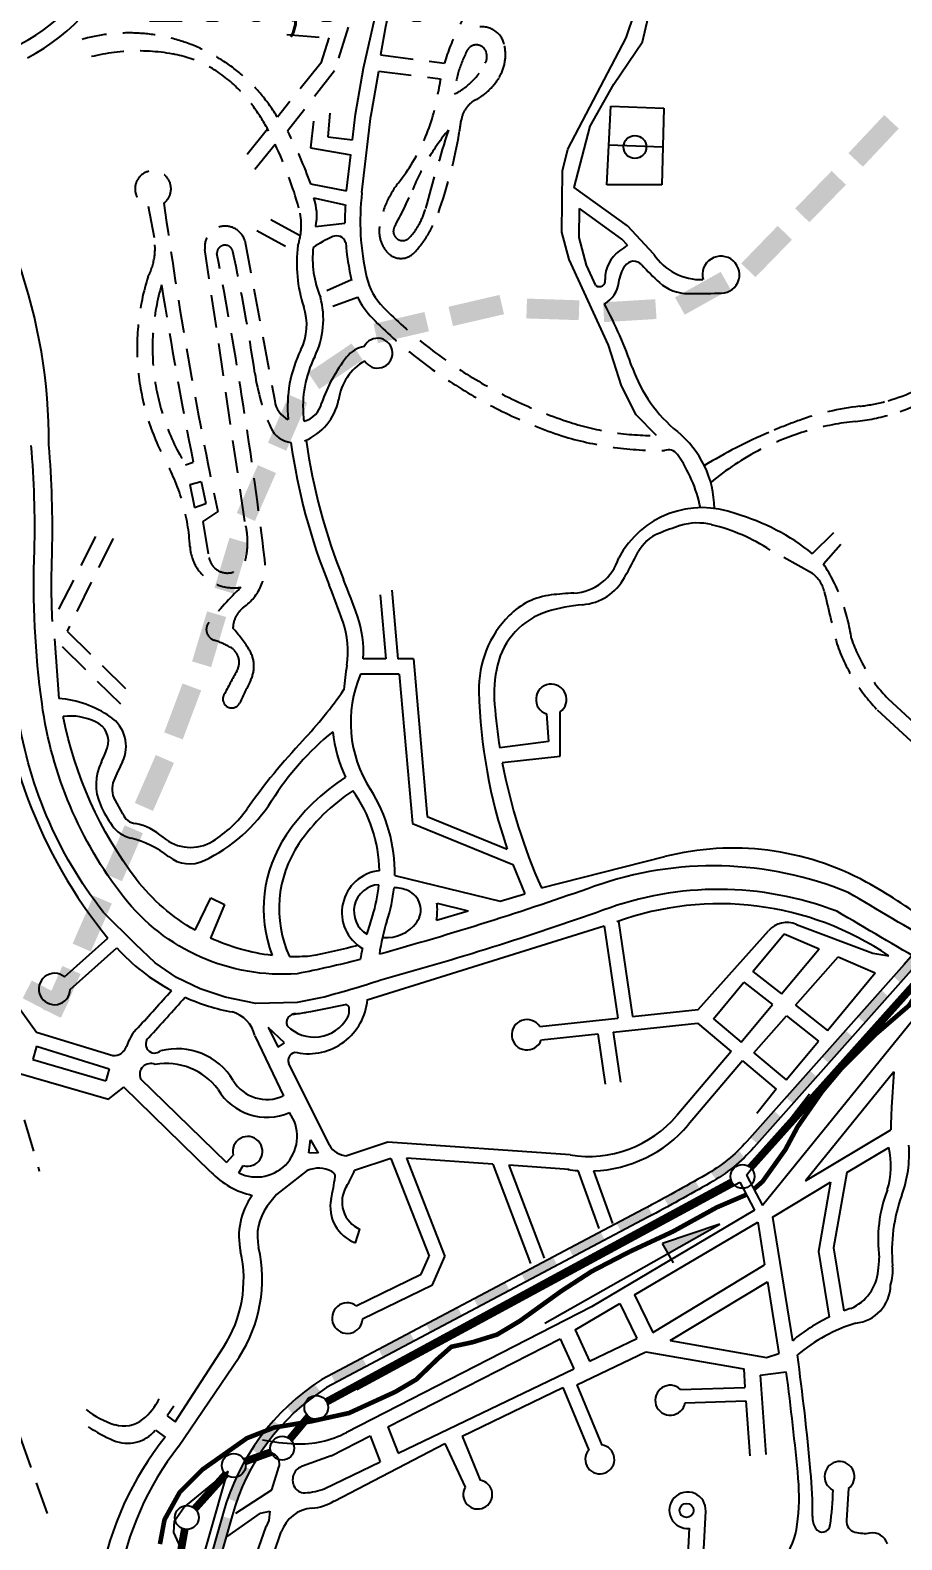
# Model space of a CAD drawing. Extents: x 578289 to 593263, y 7501070 to 7511782.
# Drawn here: x 584968 to 586100, y 7503750 to 7505713 of the extents above; entities that cross this region are included whole.
import ezdxf

# ---------------------------------------------------------------- set-up
doc = ezdxf.new("R2010")
doc.units = 0
doc.header["$LTSCALE"] = 170
doc.header["$MEASUREMENT"] = 0
doc.linetypes.add('HIDDEN', pattern=[0.375, 0.25, -0.125])
for name, color, linetype in [('ESTACAO', 5, 'CONTINUOUS'), ('L-FERREA', 6, 'CONTINUOUS'), ('LIMITE-BACIA', 3, 'CONTINUOUS'), ('LIMITE-PROJETO', 1, 'CONTINUOUS'), ('PROJECAO', 7, 'HIDDEN'), ('RIO', 4, 'CONTINUOUS'), ('RODOVIA', 1, 'CONTINUOUS'), ('RUA', 7, 'CONTINUOUS'), ('TEXTO2', 5, 'CONTINUOUS')]:
    doc.layers.add(name, color=color, linetype=linetype)
doc.styles.get("Standard").update_dxf_attribs({"font": 'ROMANSBR.SHX'})

# ---------------------------------------------------------------- blocks, each defined once
blk = doc.blocks.new('C')
at = {"layer": 'LIMITE-BACIA'}
blk.add_solid([(-33.9, -12.9), (-34, 12.9), (34.2, -12.6), (34, 13.2)], dxfattribs=at)
blk = doc.blocks.new('E')
at = {"layer": 'L-FERREA'}
blk.add_solid([(-22.9, -6), (-22.9, 6), (23.4, -6), (23.4, 6)], dxfattribs=at)

msp = doc.modelspace()

# ---------------------------------------------------------------- linework, layer by layer
at = {"layer": 'ESTACAO'}
for p, q in [((585636.2, 7504032.1), (585863.3, 7504161.1)), ((585863.3, 7504161.1), (585788.8, 7504135.8)), ((585803.1, 7504110.6), (585788.8, 7504135.8))]:
    msp.add_line(p, q, dxfattribs=at)
at = {"layer": 'ESTACAO', "const_width": 10}
for points in [[(586117.8, 7504474.3), (585903.4, 7504234.6)], [(585879.3, 7504215.6), (585352.8, 7503930)], [(585329.2, 7503910.6), (585304.9, 7503881.5)], [(585280.3, 7503864.4), (585246.6, 7503852.3)], [(585221.5, 7503835.6), (585181.4, 7503790.9)], [(585168.3, 7503764.1), (585141.2, 7503610.4)]]:
    msp.add_lwpolyline(points, dxfattribs=at)
at = {"layer": 'ESTACAO'}
for centre in [(585893, 7504223), (585339.2, 7503922.6), (585295, 7503869.6), (585231.9, 7503847.1), (585171, 7503779.4)]:
    msp.add_circle(centre, 15.5, dxfattribs=at)
msp.add_solid([(585788.8, 7504135.8), (585796, 7504123.2), (585863.3, 7504161.1)], dxfattribs=at)
at = {"layer": 'L-FERREA'}
for points in [[(586477.6, 7505758.1, 0.014697), (586541, 7505631.3, 0.061984), (586607.2, 7505538.1, -0.019671), (586672.8, 7505460.4, -0.164667), (586725.7, 7505309, -0.103853), (586702.8, 7505194.9, -0.07272), (586650.4, 7505109.3, -0.00705), (586536.8, 7504976.9), (586112.2, 7504490.7), (585907.6, 7504260.4, -0.081327), (585851.1, 7504214.6, -0.007343), (585770.1, 7504169.8), (585352.6, 7503948.3, 0.186004), (585229.8, 7503781.8), (585078.6, 7503251)], [(586466.7, 7505753.1, 0.014697), (586530.4, 7505625.7, 0.061984), (586598.3, 7505530, -0.019671), (586663.4, 7505453, -0.164667), (586713.7, 7505308.9, -0.103853), (586691.8, 7505199.6, -0.07272), (586641.1, 7505116.9, -0.00705), (586527.8, 7504984.8), (586103.2, 7504498.6), (585898.6, 7504268.4, -0.081327), (585845.1, 7504225, -0.007343), (585764.5, 7504180.4), (585346.5, 7503958.7, 0.18637), (585218.3, 7503785), (585067, 7503254.1)]]:
    msp.add_lwpolyline(points, format="xyb", dxfattribs=at)
at = {"layer": 'LIMITE-BACIA'}
for points in [[(585007.8, 7504429.9), (584984.2, 7504440.2), (585033, 7504486.3), (585009.4, 7504496.6)], [(584957.7, 7504454.7), (584969.6, 7504477.7), (585006.7, 7504429.3), (585018.6, 7504452.2)]]:
    msp.add_solid(points, dxfattribs=at)
at = {"layer": 'PROJECAO'}
for p, q in [((585300.8, 7505708), (585355.3, 7505703.5)), ((585355.3, 7505703.5), (585344.9, 7505670.5)), ((585380.8, 7505717.6), (585362.8, 7505660.8)), ((585422.8, 7505681.6), (585505.8, 7505670.5)), ((585344.9, 7505670.5), (585288.6, 7505600.4)), ((585362.8, 7505660.8), (585302, 7505582)), ((585420.3, 7505660.4), (585500.8, 7505650.3)), ((585356.6, 7505605.7), (585354, 7505574.6)), ((585275.9, 7505584.8), (585243.8, 7505544.8)), ((585335.8, 7505595.3), (585331.9, 7505560.3)), ((585285.7, 7505565), (585259.4, 7505532.3)), ((585120.7, 7505484.8), (585128.4, 7505443.8)), ((585280.1, 7505467.1), (585318.5, 7505446.3)), ((585261.9, 7505452.8), (585314.4, 7505424.4)), ((585246.4, 7505074.6), (585194.5, 7505428.2)), ((585246.4, 7505439.9), (585285.3, 7505231.3)), ((585169.4, 7505148.3), (585179.4, 7505151.6)), ((585174.8, 7505122.8), (585189.5, 7505126.4)), ((585174.8, 7505122.8), (585181.1, 7505093)), ((585189.5, 7505126.4), (585195.8, 7505097.9)), ((585181.1, 7505093), (585195.8, 7505097.9)), ((585211.4, 7505087.5), (585191.9, 7505074.6)), ((585191.9, 7505074.6), (585199.7, 7505027.9)), ((585052.4, 7505055.3), (584996.3, 7504944.4)), ((585075.2, 7505052.7), (585015.5, 7504932.1)), ((585984.1, 7505032.8), (586011.7, 7505060.4)), ((585983.7, 7505007), (585929.1, 7505037.5)), ((585998.3, 7505019.5), (586020.6, 7505045.1)), ((585085.4, 7504836.9), (584999, 7504921.9)), ((585015.5, 7504932.1), (585099.4, 7504849.6)), ((584941.9, 7504357.6), (584979.3, 7504230)), ((584989.8, 7503784.5), (584928.2, 7503959.4))]:
    msp.add_line(p, q, dxfattribs=at)
for centre, radius, start, end in [((585774.1, 7505592.6), 279.4, 143.8922, 163.8082), ((585554.3, 7505687.9), 30, 13.7332, 103.7723), ((585095.7, 7505485.4), 224.5, 32.3935, 105.6765), ((585107.9, 7505433), 253.5, 79.8099, 107.413), ((585125.2, 7505529.2), 155.8, 45.6678, 79.8099), ((585663.8, 7505618.4), 145.7, 151.7612, 175.2983), ((585547.2, 7505681), 13.4, 16.2271, 151.7612), ((585541.3, 7505679.2), 19.6, 333.3791, 16.2271), ((585528.2, 7505681.6), 56.8, 329.0259, 13.7332), ((585478.3, 7505710.8), 90, 296.5827, 333.3791), ((585075, 7505477.8), 227.7, 27.3071, 45.6678), ((585774.1, 7505592.6), 279.4, 168.0756, 171.4423), ((585506.8, 7505694.4), 81.8, 298.4975, 329.0259), ((585248.8, 7505671.7), 251.8, 321.5323, 351.4423), ((585562.7, 7505591.4), 35.5, 118.4975, 171.4825), ((584838.5, 7505338.4), 523.7, 19.5544, 27.723), ((585746.3, 7505389.4), 305.2, 140.4789, 157.5599), ((587538.1, 7504937.5), 2127.7, 162.3221, 165.1927), ((584823.1, 7505702.1), 712.4, 349.5811, 351.4825), ((584809, 7505340.5), 527, 15.5697, 25.2226), ((584896.6, 7505688.6), 637.7, 340.5368, 349.5811), ((585127.1, 7505507.2), 23.4, 307.2488, 254.1128), ((585539.3, 7505440.9), 119.2, 141.5323, 171.729), ((585062.6, 7505671.8), 434.4, 330.525, 337.5599), ((590885.5, 7506286), 5799.4, 187.90323, 191.92694), ((585237.5, 7505459.9), 82.2, 341.412, 15.5697), ((585395.8, 7505503.8), 88.1, 317.0024, 345.1927), ((585355.2, 7505526.6), 151.3, 317.5024, 340.5368), ((585052.7, 7505429.6), 77, 331.8704, 10.6262), ((585220.9, 7505432.1), 26.6, 17.0027, 188.3411), ((585462, 7505452.1), 41.1, 171.729, 222.4976), ((585451.4, 7505452), 12.1, 150.525, 317.0024), ((585220.6, 7505423.4), 10.5, 12.0475, 182.1921), ((582756.6, 7504897.6), 2530, 8.41, 12.0475), ((585449.2, 7505440.4), 23.7, 222.4976, 317.5024), ((579399.8, 7504310.3), 5915.9, 6.94263, 10.84182), ((585416.3, 7505300.3), 309.9, 162.5448, 208.5176), ((585416.3, 7505300.3), 289.9, 163.5329, 211.6222), ((590886.8, 7506287.3), 5819.4, 188.94555, 191.25472), ((585855.2, 7505777.5), 603.4, 224.7274, 251.9925), ((585855.2, 7505777.5), 623.4, 224.7274, 251.9925), ((585529.1, 7505307.5), 272.7, 188.41, 204.0506), ((586020.5, 7505449.2), 226.1, 276.2679, 284.6365), ((586082.4, 7504885.7), 340.7, 96.2679, 109.854), ((586013.4, 7505458.9), 255.5, 275.8892, 286.8931), ((585777, 7505537.1), 350.6, 251.9925, 270.7207), ((586075.3, 7504858.5), 348.1, 95.8892, 115.7233), ((586202.5, 7504553), 694.4, 109.854, 112.7531), ((585786.4, 7505607.7), 440.8, 253.6762, 270.6666), ((584916, 7505028.4), 259.4, 3.0365, 28.5176), ((585151.7, 7505048), 98.3, 347.4374, 15.662), ((585231.9, 7505045.2), 56.9, 183.0365, 279.408), ((585223.8, 7505032), 24.4, 189.4691, 347.4374), ((585206.1, 7505017.3), 66.7, 305.7808, 6.9329), ((585796.2, 7504888.8), 240.6, 7.9224, 32.8972), ((585960.5, 7504975), 39.6, 13.3983, 54.0167), ((585713.7, 7504515.1), 669.3, 134.913, 140.1756), ((594561.1, 7507023.7), 8801.7, 193.3983, 193.85843), ((585265.2, 7504935.3), 34.3, 125.7808, 178.8938), ((585211, 7504934.3), 14.7, 140.1756, 250.8922), ((585060.3, 7504784.5), 228.1, 33.021, 41.6229), ((585159.1, 7504784.4), 144, 61.8757, 70.8922), ((586234.7, 7504990.4), 231.5, 198.8879, 223.6246), ((586234.7, 7504990.4), 211.5, 198.8879, 223.6246), ((585216.3, 7504891.4), 22.7, 330.6661, 61.8757), ((585217.1, 7504886.4), 41.1, 334.3671, 33.021), ((586245.1, 7504313.2), 1157.5, 150.6661, 152.4166), ((599867.9, 7497856.6), 16209, 154.36713, 154.48389), ((585229.4, 7504843.8), 11.6, 152.4166, 334.4839)]:
    msp.add_arc(centre, radius, start, end, dxfattribs=at)
at = {"layer": 'RIO', "linetype": 'CONTINUOUS', "const_width": 6}
for points in [[(585907.8, 7504206.4), (585919, 7504216.3), (585948.7, 7504257.9), (585964.6, 7504287.6), (585996.3, 7504333.2), (586022, 7504363.9), (586065.6, 7504407.5), (586109.2, 7504445.1), (586127.1, 7504472.8), (586134.3, 7504497.9)], [(585136.1, 7503744.9), (585142, 7503776.6), (585161.8, 7503812.3), (585191.6, 7503842), (585249.1, 7503882.6), (585284.7, 7503896.5), (585332.3, 7503904.4), (585381.8, 7503915.3), (585441.8, 7503942.8), (585469.1, 7503958.9), (585496.8, 7503985.6), (585514.6, 7504001.4), (585542.4, 7504007.4), (585574.1, 7504017.3), (585603.8, 7504035.1), (585657.3, 7504073.7), (585697, 7504099.5), (585746.5, 7504125.2), (585802, 7504151), (585859.5, 7504182.7), (585898, 7504199.2)]]:
    msp.add_lwpolyline(points, dxfattribs=at)
at = {"layer": 'RODOVIA'}
for points in [[(585396.1, 7504505.1, -0.015443), (585314.4, 7504486.5, -0.250452), (585088.8, 7504586.4, -0.132445), (584982.9, 7504837.3, -0.043572), (584973.1, 7505037.2, 0.026915), (584968.9, 7505173.6, 0.21465)], [(586244.2, 7504433.1, 0.000855), (586015.5, 7504567.7, 0.183202), (585711.7, 7504569.1, -0.018115), (585423.1, 7504478.2, -0.019281), (585344.5, 7504455), (585314.2, 7504449.2), (585260.5, 7504448), (585220.8, 7504456.2), (585188.2, 7504466.7), (585157.8, 7504481.8), (585129.8, 7504500.5), (585104.2, 7504525), (585062.8, 7504566.1, -0.132445), (584950.2, 7504832.8, -0.043517)], [(586351.3, 7504421.4, -0.130457), (586261.6, 7504455.1, 0.000875), (586030.2, 7504592.3, 0.184578), (585700.7, 7504600.2, -0.017689), (585421.2, 7504511.9, -0.018935)]]:
    msp.add_lwpolyline(points, format="xyb", dxfattribs=at)
at = {"layer": 'RUA', "linetype": 'CONTINUOUS'}
for p, q in [((585400.6, 7505664), (585438.9, 7505834.9)), ((585390.3, 7505604.4), (585400.6, 7505664)), ((585410, 7505601), (585420.3, 7505660.4)), ((585386.4, 7505571.1), (585390.3, 7505604.4)), ((585406.2, 7505568.8), (585410.1, 7505602.1)), ((585716.9, 7505512.4), (585722.1, 7505614.8)), ((585722.1, 7505614.8), (585790.8, 7505612.2)), ((585790.8, 7505612.2), (585788.2, 7505512.4)), ((585354, 7505574.6), (585386.4, 7505571.1)), ((585398.5, 7505502.3), (585406.2, 7505568.8)), ((585719.5, 7505564.3), (585789.5, 7505561.6)), ((585331.9, 7505560.3), (585384.1, 7505551.4)), ((585378.6, 7505504.6), (585384.1, 7505551.4)), ((585331.9, 7505513.7), (585378.6, 7505504.6)), ((585788.2, 7505512.4), (585716.9, 7505512.4)), ((585335.8, 7505495.6), (585376.9, 7505486.3)), ((585338.4, 7505458.2), (585376.2, 7505462.7)), ((585352.7, 7505375.1), (585384.8, 7505389.2)), ((585360.5, 7505354.4), (585392.7, 7505366.5)), ((585422.1, 7504979.1), (585429.4, 7504896.2)), ((585437.4, 7504985.4), (585445.2, 7504896.2)), ((584999, 7504921.9), (585004.7, 7504844.6)), ((585429.4, 7504896.2), (585400, 7504896.2)), ((585465.3, 7504896.2), (585445.2, 7504896.2)), ((585465.3, 7504896.2), (585483.3, 7504691.1)), ((585447, 7504876.2), (585396.7, 7504876.2)), ((585447, 7504876.2), (585464.1, 7504681.9)), ((586081.6, 7504844.5), (586168, 7504764.5)), ((585638.3, 7504824.3), (585640.7, 7504788.6)), ((585655.9, 7504769.6), (585655.9, 7504826.9)), ((586068, 7504829.8), (586150.5, 7504753.4)), ((585640.7, 7504788.6), (585577.6, 7504780.2)), ((585580.9, 7504761), (585655.9, 7504769.6)), ((585087.9, 7504694.6), (585077.7, 7504712.5)), ((585464.1, 7504681.9), (585594.5, 7504628.6)), ((585483.3, 7504691.1), (585587.3, 7504648.6)), ((585631.8, 7504598.1), (585791.9, 7504638.8)), ((585594.5, 7504628.6), (585610.2, 7504590.4)), ((585441.1, 7504614.4), (585578, 7504580.9)), ((585181.7, 7504543.2), (585202.3, 7504585.4)), ((585202.3, 7504585.4), (585220.1, 7504576.6)), ((585578, 7504580.9), (585610.2, 7504590.4)), ((585220.1, 7504576.6), (585201.6, 7504532.9)), ((585495.5, 7504556.2), (585536.7, 7504568.5)), ((585496.1, 7504578.4), (585536.7, 7504568.5)), ((585405.2, 7504452.7), (585713.2, 7504549)), ((585713.2, 7504549), (585730.9, 7504428.7)), ((585731.9, 7504555), (585750.1, 7504430.8)), ((585835.5, 7504440), (585926.8, 7504542.5)), ((585963, 7504550.7), (586062.2, 7504513.3)), ((585012.1, 7504482.4), (585068.5, 7504532.7)), ((585906.4, 7504489.6), (585947.2, 7504538.6)), ((585947.2, 7504538.6), (585992.4, 7504519.1)), ((585019.5, 7504466.2), (585080, 7504520.1)), ((585943.5, 7504460.3), (585992.4, 7504519.1)), ((585962, 7504445.6), (586017.1, 7504508.5)), ((586017.1, 7504508.5), (586065.5, 7504487.7)), ((586062.2, 7504513.3), (586083.2, 7504509.8)), ((585906.4, 7504489.6), (585943.5, 7504460.3)), ((586003.3, 7504412.9), (586065.5, 7504487.7)), ((585855.2, 7504428), (585894.9, 7504475.7)), ((585894.9, 7504475.7), (585931.9, 7504446.4)), ((586157.8, 7504480), (585919, 7504185.3)), ((584947.8, 7504449.2), (584975.8, 7504410.7)), ((585891.3, 7504397.6), (585931.9, 7504446.4)), ((585962, 7504445.6), (586003.3, 7504412.9)), ((585629.7, 7504417.8), (585730.9, 7504428.7)), ((585750.1, 7504430.8), (585835.5, 7504440)), ((585855.2, 7504428), (585891.3, 7504397.6)), ((585907.8, 7504383.8), (585950.1, 7504432)), ((585950.1, 7504432), (585991.8, 7504399)), ((584975.8, 7504410.7), (585074.9, 7504380)), ((585259.4, 7504406), (585296.4, 7504327.8)), ((585276.9, 7504416.5), (585289.7, 7504390.9)), ((585297.9, 7504396.7), (585276.9, 7504416.5)), ((585631.6, 7504400.4), (585704.9, 7504408.3)), ((585704.9, 7504408.3), (585714.5, 7504343.1)), ((585724.8, 7504410.5), (585834.5, 7504422.3)), ((585724.8, 7504410.5), (585734.3, 7504345.4)), ((585834.5, 7504422.3), (585878.3, 7504385.4)), ((584975.7, 7504392.2), (584971.1, 7504374.8)), ((584975.7, 7504392.2), (585069.9, 7504362.9)), ((585289.7, 7504390.9), (585297.9, 7504396.7)), ((585878.3, 7504385.4), (585807.8, 7504302.3)), ((585907.8, 7504383.8), (585949.8, 7504348.4)), ((585949.8, 7504348.4), (585991.8, 7504399)), ((584971.1, 7504374.8), (585065.8, 7504347.4)), ((585356.2, 7504263.8), (585303.7, 7504369.9)), ((585892.9, 7504373.2), (585822.3, 7504290)), ((585892.9, 7504373.2), (585936.6, 7504336.5)), ((584952.5, 7504357.1), (585069.1, 7504323.3)), ((585069.9, 7504362.9), (585065.8, 7504347.4)), ((585222.4, 7504241.2), (585110.9, 7504349.8)), ((586089.6, 7504358.9), (585974.8, 7504217.2)), ((586089.6, 7504358.9), (586086.6, 7504312.9)), ((585069.1, 7504323.3), (585089.1, 7504338.9)), ((585202.3, 7504228.6), (585089.1, 7504338.9)), ((585898.1, 7504224.6), (585980.1, 7504330.2)), ((585936.6, 7504336.5), (585911.7, 7504304.6)), ((585329.6, 7504253.5), (585331.5, 7504270.6)), ((585331.5, 7504270.6), (585341.6, 7504253.1)), ((585432.1, 7504267.3), (585378.8, 7504249.7)), ((585669, 7504250.9), (585432.1, 7504267.3)), ((585974.8, 7504217.2), (586085.7, 7504283.5)), ((585222.4, 7504241.2), (585231.3, 7504250.8)), ((585341.6, 7504253.1), (585329.6, 7504253.5)), ((585436, 7504246.2), (585389, 7504230.8)), ((585436, 7504246.2), (585485.7, 7504119.2)), ((585456.3, 7504246.6), (585506.2, 7504118.8)), ((585568.5, 7504238.8), (585456.3, 7504246.6)), ((586028.5, 7504228), (586083.2, 7504260.6)), ((585238.4, 7504227.5), (585244.4, 7504237.1)), ((585327.5, 7504230.5), (585287.4, 7504199.6)), ((585568.5, 7504238.8), (585617.6, 7504109.8)), ((585589.4, 7504237.4), (585635.4, 7504116.6)), ((585667.6, 7504232), (585589.4, 7504237.4)), ((585679, 7504230.6), (585706.3, 7504155.3)), ((585699.4, 7504230.2), (585724.2, 7504161.8)), ((586028.5, 7504228), (586011.1, 7504129.9)), ((585391.8, 7503945.8), (585889.3, 7504215.5)), ((585889.3, 7504215.5), (585908.7, 7504179.1)), ((585898.1, 7504224.6), (585919, 7504185.3)), ((585931.8, 7504170.1), (586007.5, 7504215.4)), ((586007.5, 7504215.4), (585991.5, 7504125.2)), ((585287.4, 7504199.6), (585275.4, 7504184.1)), ((585908.7, 7504179.1), (585696.6, 7504053.5)), ((585931.8, 7504170.1), (585957.7, 7504009.2)), ((585390.1, 7504136.7), (585395.9, 7504154.2)), ((585752.5, 7504068.9), (585912.7, 7504163.5)), ((585912.7, 7504163.5), (585921.7, 7504107.8)), ((586011.1, 7504129.9), (586024.8, 7504048.1)), ((585475.4, 7504095.9), (585485.7, 7504119.2)), ((585490, 7504081.8), (585506.2, 7504118.8)), ((585991.5, 7504125.2), (586005.7, 7504040.1)), ((585391.1, 7504054.8), (585475.4, 7504095.9)), ((585776.4, 7504020.1), (585921.7, 7504107.8)), ((585399.4, 7504037.7), (585490, 7504081.8)), ((585798.9, 7504009.5), (585925.3, 7504085.8)), ((585925.3, 7504085.8), (585940.2, 7503992.8)), ((585696.6, 7504053.5), (585378.5, 7503889.9)), ((585675.6, 7504023.5), (585733.5, 7504057.6)), ((585733.5, 7504057.6), (585755.8, 7504012.3)), ((585752.5, 7504068.9), (585776.4, 7504020.1)), ((585432.2, 7503897.3), (585656.1, 7504011.6)), ((585656.1, 7504011.6), (585673.9, 7503972.9)), ((585675.6, 7504023.5), (585694.3, 7503982.7)), ((585694.3, 7503982.7), (585755.8, 7504012.3)), ((585155.8, 7503903.8), (585218.8, 7504001.1)), ((585677.6, 7503951.8), (585767.3, 7503994.9)), ((585767.3, 7503994.9), (585894.5, 7503972.7)), ((585798.9, 7504009.5), (585924.2, 7503987.6)), ((585924.2, 7503987.6), (585940.2, 7503992.8)), ((585160.1, 7503871.6), (585239, 7503988.1)), ((585445.6, 7503863.1), (585673.9, 7503972.9)), ((585894.5, 7503972.7), (585896.2, 7503948.5)), ((585677.6, 7503951.8), (585710.1, 7503873.7)), ((585915.9, 7503964.4), (585949.8, 7503968.7)), ((585915.9, 7503964.4), (585923.1, 7503861.4)), ((585528.9, 7503885), (585659.6, 7503948.7)), ((585659.6, 7503948.7), (585693.2, 7503867.2)), ((585812.4, 7503946), (585896.2, 7503948.5)), ((585154, 7503924.1), (585145.6, 7503911.7)), ((585818.3, 7503928.7), (585897.4, 7503931.1)), ((585897.4, 7503931.1), (585902.5, 7503859.8)), ((585130.1, 7503892.8), (585143, 7503884)), ((585145.6, 7503911.7), (585155.8, 7503903.8)), ((585432.2, 7503897.3), (585445.6, 7503863.1)), ((585142.9, 7503884), (585143, 7503884)), ((585358.6, 7503859.8), (585409, 7503885.5)), ((585362.4, 7503800.9), (585506.1, 7503875.6)), ((585409, 7503885.5), (585422.2, 7503851.9)), ((585506.1, 7503875.6), (585532.6, 7503818.7)), ((585528.9, 7503885), (585552.3, 7503827.9)), ((585358.6, 7503859.8), (585321.2, 7503846.4)), ((585281.4, 7503815.4), (585290.7, 7503844.7)), ((585350.1, 7503817.2), (585422.2, 7503851.9)), ((585234.8, 7503784.9), (585281.4, 7503815.4)), ((586030.8, 7503817.2), (586027.9, 7503776)), ((585222.8, 7503754.3), (585266.7, 7503784.9)), ((585266.7, 7503784.9), (585278.7, 7503787.5)), ((585277.4, 7503775.5), (585273.9, 7503767.6)), ((585278.7, 7503787.5), (585277.4, 7503775.5)), ((585838.1, 7503644.9), (585845.2, 7503787.8)), ((585227.6, 7503633.9), (585273.9, 7503767.6)), ((585250.1, 7503634.7), (585293.7, 7503760.8)), ((585817.7, 7503644.9), (585824, 7503765.4))]:
    msp.add_line(p, q, dxfattribs=at)
for points in [[(585781.4, 7505186.6), (585754.6, 7505213.3), (585735.9, 7505250.9), (585718.8, 7505303.8), (585667.6, 7505415.1), (585658.1, 7505450.9), (585659.1, 7505530.7), (585665.9, 7505558.8), (585741.8, 7505703.6), (585752.9, 7505737.1), (585755.2, 7505757.4), (585801.2, 7505846.8), (585810.3, 7505879)], [(585777.7, 7505422.3), (585743.6, 7505459), (585674.3, 7505508.8), (585694.9, 7505588.7), (585725.6, 7505643.3), (585763.2, 7505698.4), (585780.9, 7505775.1), (585811.8, 7505816.4), (585834.8, 7505877.9), (585843.4, 7505886.6), (585851, 7505885.5), (585865.5, 7505879.6), (585870.7, 7505866.8), (585844.7, 7505820.5), (585840.8, 7505784.2)], [(585702.5, 7505381.3), (585690.1, 7505408.1), (585680.6, 7505444), (585681.1, 7505481.4)], [(585743.6, 7505433.8), (585736.1, 7505441.9), (585681.1, 7505481.4)], [(585085.9, 7503355.2), (585078.2, 7503357.2), (585070.5, 7503368.3), (585078.5, 7503401), (585092.7, 7503416), (585102.7, 7503434.5), (585089.6, 7503474.1), (585108.1, 7503535.4), (585140.5, 7503601.1), (585146.8, 7503631.5), (585141, 7503675.1), (585160.9, 7503712), (585163.5, 7503727.4), (585162.6, 7503741), (585154.1, 7503759.8), (585155, 7503775.1), (585167.3, 7503792.4), (585224.2, 7503839.4), (585219.8, 7503826.3), (585045.8, 7503214.3)]]:
    msp.add_lwpolyline(points, dxfattribs=at)
for points in [[(584996.3, 7504944.4, -0.020119), (584996.1, 7505035.1, 0.02695), (584991.8, 7505174.1, 0.02695)], [(585181.7, 7504543.2, -0.097386), (585105.3, 7504609.3, -0.112764), (585010.4, 7504821.1, -0.043698)], [(585281.9, 7504510.3, -0.080199), (585201.6, 7504532.9, -0.132445)], [(585393.6, 7504523.2, -0.011834), (585330.9, 7504509.3, -0.025451), (585304.3, 7504508.7, -0.132445)]]:
    msp.add_lwpolyline(points, format="xyb", dxfattribs=at)
for centre, radius in [((585753.2, 7505561.6), 14.8), ((585820.3, 7503788.7), 9.13)]:
    msp.add_circle(centre, radius, dxfattribs=at)
for centre, radius, start, end in [((586426.7, 7505502.5), 1049.2, 349.8836, 349.8836), ((586480.9, 7505513.5), 1071.4, 160.4818, 170.9766), ((584837.6, 7505918.5), 252, 297.6451, 339.7182), ((584837.6, 7505918.5), 272, 297.6451, 339.7182), ((584830.2, 7505317), 538.9, 31.7351, 32.3935), ((586238.7, 7504871.5), 688.5, 204.0978, 204.0978), ((585713.3, 7505464.8), 317, 173.2059, 193.1574), ((585271.3, 7505472.3), 68.6, 348.1453, 19.8724), ((585713.3, 7505464.8), 337, 176.3318, 180.3585), ((585426, 7505297.7), 161.2, 113.9739, 124.2556), ((585365.5, 7505433.7), 12.4, 17.795, 113.9739), ((585490.6, 7505410), 176.8, 172.311, 198.5769), ((585465.8, 7505417), 131.4, 173.9004, 202.6103), ((585713.3, 7505464.8), 337, 184.6422, 193.1574), ((585760.1, 7505389.7), 45.7, 126.124, 180.7148), ((585874.7, 7505232.6), 240.1, 123.096, 126.124), ((584286.5, 7505178.2), 705.3, 359.6719, 19.4579), ((585782.2, 7505378.8), 50.6, 146.3693, 172.4949), ((585751.7, 7505399.1), 13.9, 41.994, 146.3693), ((585991.3, 7505614.7), 308.4, 221.994, 228.0442), ((585838.5, 7505461.5), 72.3, 212.7468, 272.4618), ((585864.9, 7505395.5), 24.1, 262.1512, 195.2584), ((585485.8, 7505411.6), 83.4, 193.1574, 224.7274), ((585706.8, 7505387.7), 7.73, 235.5012, 10.8474), ((585693.9, 7505390.4), 38.5, 300.9303, 352.4949), ((585822.8, 7505427.3), 56.4, 228.0442, 269.7975), ((585237.6, 7505337.6), 110.8, 333.9187, 15.1202), ((585485.8, 7505411.6), 103.4, 205.8336, 224.7274), ((585825.7, 7506241.1), 870.2, 269.7975, 272.3664), ((585253.6, 7505330.3), 73.2, 333.6161, 18.5769), ((585182, 7505075.2), 601.9, 19.3322, 27.9548), ((585418.8, 7505293.5), 19.4, 210.2046, 153.8274), ((585468.1, 7505223.9), 166.2, 153.6161, 185.6196), ((585468.1, 7505223.9), 146.2, 153.6161, 185.6196), ((585540.5, 7505161.6), 205.6, 141.9664, 160.9552), ((585408.1, 7505265.3), 37.4, 100.3646, 141.9664), ((585437.1, 7505223.8), 69.4, 120.3645, 172.743), ((585925.7, 7505336.1), 186.2, 199.3322, 230.9277), ((586020.5, 7505449.2), 226.1, 285.8112, 305.4786), ((585315.9, 7505235.1), 30.9, 186.9473, 244.6893), ((585315.9, 7505235.1), 30.9, 283.3004, 348.1829), ((585296, 7505247.7), 73.7, 292.4118, 348.2141), ((586013.4, 7505458.9), 255.5, 289.3012, 298.4127), ((586072.2, 7505283.4), 773.3, 185.6196, 185.659), ((586072.2, 7505283.4), 753.3, 185.6196, 185.9732), ((585311, 7505211.3), 34.4, 205.765, 262.0335), ((585726.3, 7505090.5), 130.1, 0.4698, 50.9277), ((586202.5, 7504553), 694.4, 113.3596, 121.1435), ((586072.2, 7505283.4), 773.3, 187.8888, 202.1531), ((586072.2, 7505283.4), 753.3, 187.8634, 202.1531), ((586075.3, 7504858.5), 348.1, 117.0558, 129.9705), ((585796.6, 7505153.5), 14.3, 34.9772, 110.8387), ((585655.6, 7505054.9), 186.5, 11.674, 34.9772), ((585840.7, 7504969.8), 122.8, 69.0149, 152.072), ((585834.8, 7504997.7), 75, 76.0533, 107.5244), ((585792, 7504825.4), 252.5, 57.1176, 76.0533), ((585804.8, 7504809.5), 286.3, 51.2402, 73.819), ((585804.6, 7505009.8), 53.4, 112.4162, 151.8211), ((585917.1, 7504736.9), 348.5, 107.5244, 112.4162), ((578863.8, 7508728.1), 7820.7, 331.54638, 331.82113), ((585670.3, 7505046.2), 64.7, 273.0192, 343.0387), ((584414, 7504608.2), 1017.1, 19.3229, 22.1531), ((585544.5, 7504821.4), 185.1, 211.5776, 211.5776), ((584414, 7504608.2), 1037.1, 19.3229, 22.1531), ((585679.7, 7505034.5), 68.3, 274.5591, 331.5464), ((585655.7, 7504886.9), 92.9, 96.9122, 135.1173), ((585696.5, 7504550.4), 431.8, 93.0192, 96.9122), ((585685.7, 7504856.9), 135.3, 135.1173, 181.5071), ((585668.2, 7504865.8), 96.1, 107.4351, 166.849), ((585701.7, 7504759.2), 207.8, 94.5591, 107.4351), ((585263.8, 7504906.2), 116.6, 350.8437, 19.3229), ((585263.8, 7504906.2), 136.6, 355.8071, 19.3229), ((585561.9, 7504936.8), 637.7, 181.6858, 219.314), ((585770.6, 7504824.5), 396.7, 170.8437, 175.4628), ((585545.1, 7504813.4), 161.2, 157.0399, 212.6547), ((585735.6, 7504850), 165.4, 166.849, 184.5678), ((584908.8, 7505178.2), 566.8, 316.7589, 325.3486), ((585644.5, 7504843.2), 19.9, 305.1059, 251.854), ((584991.4, 7504701.2), 144, 56.1466, 84.6794), ((586238.7, 7504871.5), 688.5, 181.5071, 198.8926), ((586294.9, 7504894.7), 726.4, 184.5678, 189.07), ((585019.5, 7504746.7), 74.9, 63.9475, 96.9561), ((585045.9, 7504782.4), 46.2, 333.7969, 56.1466), ((585042, 7504788.9), 27.2, 340.3976, 67.5561), ((585602, 7504508.3), 379.6, 129.5015, 147.7031), ((585544.5, 7504821.4), 185.1, 186.2378, 205.3663), ((584922.9, 7504831.3), 153.6, 333.1774, 340.3976), ((585910.6, 7504236.1), 808.3, 136.7589, 144.893), ((585117.9, 7504732.7), 64.9, 153.1774, 204.2172), ((585526.3, 7504546), 489.3, 153.7969, 156.9269), ((586294.9, 7504894.7), 726.4, 190.6075, 204.0959), ((585102.3, 7504726.6), 28.4, 156.9269, 209.9451), ((585522.9, 7504515.8), 269.1, 122.7759, 145.8875), ((585522.9, 7504515.8), 249.1, 123.1694, 145.8875), ((585240.3, 7504618), 180.9, 0.7659, 35.9903), ((585240.3, 7504618), 200.9, 358.9688, 32.6547), ((585203.7, 7504771.3), 159, 204.2172, 215.3067), ((585104.3, 7504822.9), 209.1, 295.2164, 327.7031), ((585125, 7504788.4), 152, 301.6988, 324.893), ((585108.3, 7504703.7), 42.1, 215.3067, 255.9685), ((585105.2, 7504700), 18.1, 197.3045, 267.5965), ((585086.9, 7504602.3), 81.6, 49.3382, 77.5628), ((585065.8, 7504533.5), 133.3, 52.112, 75.9685), ((585175.9, 7504705.9), 55.1, 229.3382, 301.6988), ((585441.4, 7504571), 170.6, 145.8875, 200.8355), ((585174.7, 7504673.5), 44, 232.112, 295.2164), ((585441.4, 7504571), 150.6, 145.8875, 204.4208), ((585880.7, 7504288.8), 361.1, 61.3816, 104.241), ((585427.1, 7504566.2), 54.6, 96.2816, 239.5275), ((585422.7, 7504567.8), 34.6, 93.7114, 239.5275), ((585240.3, 7504618), 180.9, 341.7089, 355.0269), ((585752, 7504053), 629.7, 52.7531, 61.3816), ((585240.3, 7504618), 200.9, 341.7089, 354.4065), ((585438.7, 7504547.6), 50.9, 67.5901, 88.2842), ((585447.7, 7504569.5), 27.2, 323.7136, 67.5901), ((585915.3, 7504387.9), 532.3, 160.9927, 163.5794), ((585414.3, 7504569.6), 82.2, 350.6046, 6.1845), ((585863, 7504185.6), 391.9, 55.8144, 109.8984), ((585652.8, 7504481.6), 233.6, 161.7089, 172.5629), ((585430.5, 7504582.2), 48.6, 264.8225, 323.7136), ((585950.6, 7504521.3), 31.9, 67.162, 138.2703), ((585279.4, 7504702.7), 270.4, 222.4789, 241.675), ((585915.3, 7504387.9), 532.3, 165.7199, 167.2787), ((584999.1, 7504466.7), 20.4, 50.4185, 358.6239), ((579198.2, 7509788.9), 7986.5, 317.72522, 318.19102), ((579198.2, 7509788.9), 8005.5, 317.72522, 318.22892), ((585279.4, 7504702.7), 270.4, 245.855, 259.5364), ((585329.1, 7504459.3), 76.8, 258.8414, 355.1893), ((585094.5, 7505762), 1345.6, 279.9011, 282.1225), ((585377.1, 7504441.5), 4.83, 8.3249, 90.2511), ((585361.7, 7504439.2), 20.4, 331.0519, 8.3249), ((585218.1, 7504396.3), 42.4, 13.3745, 73.3677), ((585312.1, 7504423), 11.5, 85.4584, 201.0486), ((585336.6, 7504453.2), 49.1, 224.2394, 331.0519), ((585279.4, 7504702.7), 270.4, 276.1944, 279.9011), ((585612.9, 7504407.2), 19.8, 32.3097, 339.903), ((585148.5, 7504374.3), 58.7, 134.1019, 162.4342), ((585129.2, 7504395), 11.6, 130.9333, 310.9333), ((585076, 7504397.3), 17.3, 266.3397, 342.4342), ((585158.6, 7504304.3), 84.7, 30.8105, 104.8835), ((585312.5, 7504374.2), 9.8, 79.8958, 206.3278), ((585124.1, 7504355.5), 14.3, 66.052, 203.6774), ((585144.2, 7504285.9), 84, 36.583, 99.7882), ((585274.9, 7504373.7), 50.7, 210.8105, 295.0668), ((585274.9, 7504373.7), 73.7, 210.8105, 293.4975), ((585261.6, 7504275), 52.8, 243.8975, 36.1443), ((586498.6, 7504285.6), 412.9, 176.2151, 180.2961), ((585692.9, 7504399.7), 150.7, 260.8519, 319.7068), ((585692.9, 7504399.7), 169.7, 272.185, 319.7068), ((585250, 7504255.6), 19.3, 253.0254, 194.4716), ((585380.4, 7504277.4), 27.8, 209.5055, 266.7254), ((585972.8, 7504237.2), 112.9, 343.622, 11.9841), ((585950.2, 7504253.1), 159.4, 339.9443, 3.7849), ((585280.1, 7504303.8), 108.2, 224.0077, 257.17), ((585342.3, 7504196.2), 37.4, 62.6185, 113.2592), ((585355.9, 7504222.3), 7.95, 0.8196, 62.6185), ((585237.5, 7504295.8), 164.9, 328.6903, 336.7646), ((585692.9, 7504399.7), 169.7, 260.8519, 265.2992), ((584960.3, 7504281.8), 407.8, 347.5379, 351.6281), ((585411.7, 7504189.8), 39, 148.6903, 246.0395), ((585328.7, 7504145.1), 90, 143.7863, 192.7483), ((585406.8, 7504183.1), 49.4, 167.5379, 250.2056), ((586249, 7504140.7), 179.9, 158.9329, 187.5961), ((586298.9, 7504125.9), 211.8, 159.9443, 185.1828), ((585328.7, 7504145.1), 66, 143.7863, 192.7483), ((585082.5, 7504089.4), 186.4, 327.0774, 12.7483), ((585082.5, 7504089.4), 162.4, 327.0774, 12.7483), ((585837.2, 7504127.5), 233.7, 353.2506, 357.3882), ((586009.5, 7504106.2), 60.1, 293.936, 354.1512), ((586022.8, 7504100.8), 65.4, 342.7899, 5.1828), ((586035.3, 7504082), 50, 275.4278, 359.3741), ((585379.6, 7504038.7), 19.9, 54.3097, 357.1925), ((586102.8, 7503836.6), 225.5, 107.7882, 110.2406), ((586102.8, 7503836.6), 225.5, 115.5009, 130.0445), ((586104.3, 7503825.1), 216.9, 107.2311, 130.1771), ((582857.6, 7503563), 3136, 5.0654, 7.8402), ((585799, 7503931.9), 19.5, 46.5945, 350.8305), ((582521.7, 7503511.3), 3458.5, 5.2879, 7.5999), ((585062.8, 7503969.9), 80.8, 309.2366, 333.5838), ((585111.4, 7504009.7), 114.7, 231.6724, 252.7562), ((585153.8, 7504061.5), 197.9, 235.9582, 246.7703), ((585094.1, 7503922.5), 46.6, 246.7703, 320.4459), ((585089.1, 7503937.7), 39.2, 252.7562, 309.2366), ((585466.5, 7503625), 414.4, 141.3316, 169.6873), ((585323, 7504136.8), 261.7, 258.1765, 267.5821), ((585317.6, 7504008.4), 133.2, 267.5821, 297.2168), ((585707.6, 7503855), 18.9, 139.9753, 82.5723), ((585469.7, 7503630.1), 392.7, 142.0454, 170.4915), ((585268.5, 7503835.4), 30.8, 59.7638, 83.3873), ((585276.6, 7503849.2), 14.8, 342.3388, 59.7638), ((585327.7, 7503828.3), 19.2, 109.7933, 204.368), ((585545.6, 7503793), 438.3, 358.3745, 6.138), ((586019, 7503832.7), 19.5, 307.2315, 244.4592), ((585323.9, 7503826.6), 15, 204.368, 272.4503), ((585321.3, 7503887.7), 76.2, 272.4503, 292.2602), ((585549, 7503809.4), 18.9, 150.4237, 79.8936), ((585704.6, 7503805.9), 261.9, 352.1647, 5.2879), ((585650.5, 7503822.3), 360.2, 351.5432, 358.8598), ((585328.4, 7503857), 65.6, 274.5436, 301.2414), ((585821.5, 7503788.9), 23.7, 356.928, 275.9475), ((585337.3, 7503745.7), 46.1, 94.5436, 160.9131), ((586011.5, 7503780), 27.8, 177.991, 211.7089), ((586042.9, 7503774.9), 15, 176.0064, 255.107), ((585859.8, 7503784.6), 105.3, 298.2074, 352.1647), ((585996.6, 7503770.8), 10.3, 211.7089, 351.5432), ((586051.5, 7503807.2), 48.4, 255.107, 278.3548), ((586061.5, 7503738.6), 20.9, 18.9334, 98.3548)]:
    msp.add_arc(centre, radius, start, end, dxfattribs=at)

# ---------------------------------------------------------------- block references
at = {"layer": 'L-FERREA'}
for p, rotation in [((586109.2, 7504496.4), 228.8669295208875), ((586062.7, 7504444), 228.3740782438941), ((586016.2, 7504391.7), 228.3740782438941), ((585969.7, 7504339.4), 228.3740782438941), ((585923.2, 7504287.1), 228.3740782438941), ((585874.2, 7504237.3), 217.9962730765532), ((585814.5, 7504200.8), 209.0737665279522), ((585753, 7504167.5), 207.9464428654644), ((585691.1, 7504134.7), 207.9464428654644), ((585629.3, 7504101.9), 207.9464428654644), ((585567.5, 7504069.1), 207.9464428654644), ((585505.6, 7504036.3), 207.9464428654644), ((585443.8, 7504003.5), 207.9464428654644), ((585381.9, 7503970.7), 207.9464428654644), ((585322.5, 7503934), 218.9864409084396), ((585273.8, 7503883.9), 232.6448616420841), ((585238.4, 7503823.8), 246.3032823757285), ((585216.6, 7503757.3), 254.093547862592)]:
    msp.add_blockref('E', p, dxfattribs=dict(at, rotation=rotation))
at = {"layer": 'LIMITE-PROJETO'}
for p, rotation in [((586063.3, 7505569.4), 46.53546811624758), ((585994.4, 7505496.9), 45.54023721768964), ((585924.3, 7505425.5), 45.54023721768964), ((585841.3, 7505371.2), 28.93454493750614), ((585547, 7505348.8), 12.80048966693908), ((585646.5, 7505350.3), 357.8017375450671), ((585449.5, 7505326.6), 12.80048966693908), ((585746.4, 7505348.6), 3.189831965856746), ((585364.1, 7505276.2), 33.71150103447585), ((585302.1, 7505202.9), 66.06957496633063), ((585261.5, 7505111.5), 66.06957496633063), ((585229.2, 7505017.1), 73.08964315691412), ((585200.1, 7504921.4), 73.08964315691412), ((585165.7, 7504827.5), 69.206821637069), ((585129, 7504734.5), 66.14631765264514), ((585088.6, 7504643.1), 66.14631765264514), ((585048.2, 7504551.6), 66.14631765264514)]:
    msp.add_blockref('C', p, dxfattribs=dict(at, rotation=rotation))

# ---------------------------------------------------------------- texts
at = {"layer": 'TEXTO2'}
msp.add_text('289,3ha', height=70, dxfattribs=at).set_placement((585114.1, 7505726.1))

doc.saveas('drawing.dxf')
